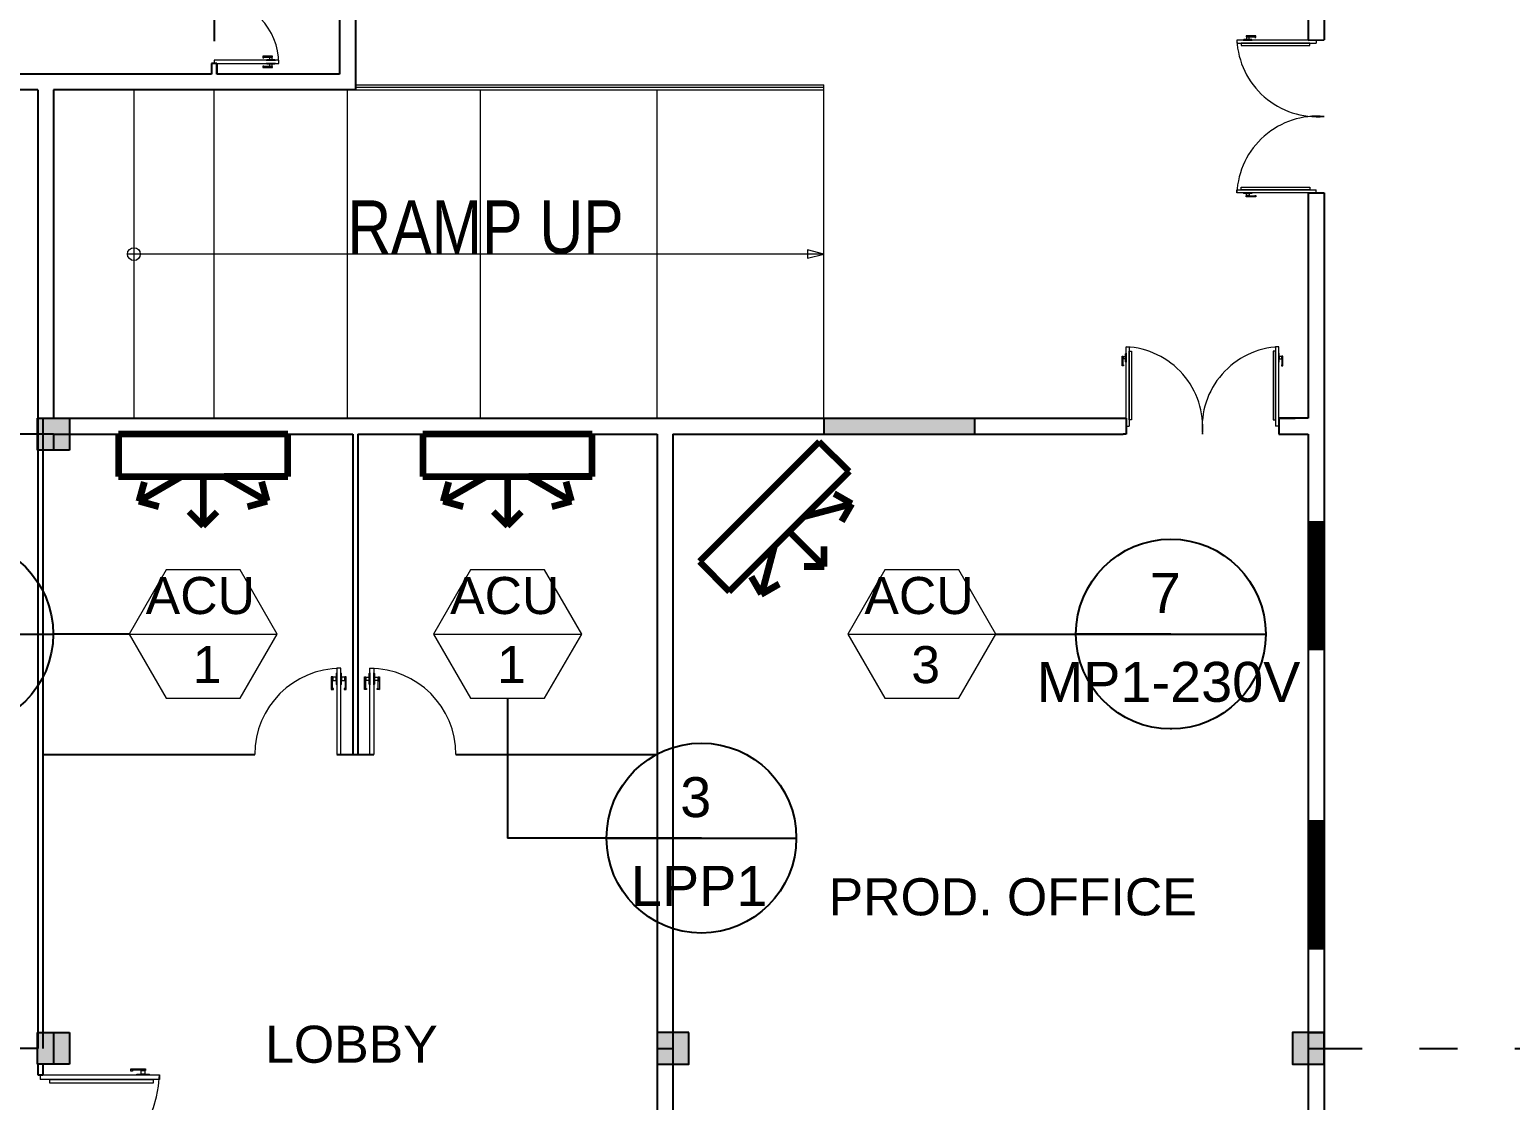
# Model space of a CAD drawing. Header units: millimetres. Extents: x 3339 to 2017737, y 4955 to 2748989.
# Drawn here: x 1285117 to 1299102, y 1284219 to 1294329 of the extents above; entities that cross this region are included whole.
import ezdxf

# ---------------------------------------------------------------- set-up
doc = ezdxf.new("R2010")
doc.units = ezdxf.units.MM
doc.header["$LTSCALE"] = 30
doc.linetypes.add('ACAD_ISO03W100', pattern=[30, 12, -18])
for name, color, linetype, lineweight in [('A-DETL-GENF', 92, 'Continuous', 13), ('A-DOOR', 31, 'Continuous', 13), ('ACU', 4, 'Continuous', 13), ('STAIR', 1, 'Continuous', 5)]:
    doc.layers.add(name, color=color, linetype=linetype, lineweight=lineweight)
doc.layers.add('broken line', color=7, linetype='ACAD_ISO03W100', plot=False)
for name, color, linetype in [('DIM LINES', 7, 'Continuous'), ('TEXT', 7, 'Continuous'), ('window', 92, 'Continuous')]:
    doc.layers.add(name, color=color, linetype=linetype)
doc.styles.add('Arial Narrow', font='ARIALN.TTF', dxfattribs={"height": 200})
doc.styles.get("Standard").update_dxf_attribs({"font": 'arial.ttf'})
doc.dimstyles.new('GREEN', dxfattribs={"dimtxt": 1000, "dimasz": 600, "dimexe": 0.18, "dimexo": 0.0625, "dimgap": 0.09, "dimtad": 2, "dimdec": 0, "dimzin": 0, "dimdsep": 46, "dimtxsty": 'Standard', "dimblk": 'ARCHTICK', "dimcen": 0.09, "dimclrd": 3, "dimclre": 3, "dimclrt": 2, "dimadec": 0, "dimazin": 0, "dimtfac": 1, "dimtdec": 0, "dimtofl": 0, "dimtmove": 0, "dimatfit": 3, "dimfxl": 1, "dimtolj": 1, "dimtzin": 0, "dimarcsym": 0})

# ---------------------------------------------------------------- blocks, each defined once
blk = doc.blocks.new('_ArchTick')
at = {"color": 0, "linetype": 'ByBlock', "const_width": 0.15}
blk.add_lwpolyline([(-0.5, -0.5), (0.5, 0.5)], dxfattribs=at)
blk = doc.blocks.new('*D723')
at = {"layer": 'Defpoints', "color": 0, "transparency": 16777216}
for p in [(1268483, 1308509), (1285193, 1308509), (1285193, 1238709)]:
    blk.add_point(p, dxfattribs=at)
at = {"layer": 'DIM LINES', "color": 3, "linetype": 'ByBlock', "lineweight": -2, "transparency": 16777216}
for p, q in [((1285193, 1308509), (1268483, 1308509)), ((1268483, 1238709), (1268483, 1308509)), ((1285193, 1238709), (1268483, 1238709))]:
    blk.add_line(p, q, dxfattribs=at)
at = {"layer": 'DIM LINES', "color": 3, "lineweight": -2, "transparency": 16777216, "xscale": 600, "yscale": 600, "zscale": 600}
for p, rotation in [((1268483, 1308509), 90), ((1268483, 1238709), 270)]:
    blk.add_blockref('_ArchTick', p, dxfattribs=dict(at, rotation=rotation))
at = {"layer": 'DIM LINES', "color": 2, "transparency": 16777216, "insert": (1267973, 1273609), "char_height": 1000, "attachment_point": 5, "rotation": 90}
blk.add_mtext('\\A1;69800', dxfattribs=at)
blk = doc.blocks.new('*D872')
at = {"layer": 'Defpoints', "color": 0, "transparency": 16777216}
for p in [(1329193, 1319497), (1285193, 1308509), (1329193, 1289653)]:
    blk.add_point(p, dxfattribs=at)
at = {"layer": 'DIM LINES', "color": 3, "linetype": 'ByBlock', "lineweight": -2, "transparency": 16777216}
for p, q in [((1285193, 1308509), (1285193, 1319497)), ((1285193, 1319497), (1329193, 1319497)), ((1329193, 1289654), (1329193, 1319497))]:
    blk.add_line(p, q, dxfattribs=at)
at = {"layer": 'DIM LINES', "color": 3, "lineweight": -2, "transparency": 16777216, "xscale": 600, "yscale": 600, "zscale": 600, "rotation": 180}
blk.add_blockref('_ArchTick', (1285193, 1319497), dxfattribs=at)
at = {"layer": 'DIM LINES', "color": 3, "lineweight": -2, "transparency": 16777216, "xscale": 600, "yscale": 600, "zscale": 600}
blk.add_blockref('_ArchTick', (1329193, 1319497), dxfattribs=at)
at = {"layer": 'DIM LINES', "color": 2, "transparency": 16777216, "insert": (1307193, 1320008), "char_height": 1000, "attachment_point": 5}
blk.add_mtext('\\A1;44000', dxfattribs=at)
blk = doc.blocks.new('*D877')
at = {"layer": 'Defpoints', "color": 0, "transparency": 16777216}
for p in [(1273181, 1284709), (1285193, 1284709), (1285193, 1261709)]:
    blk.add_point(p, dxfattribs=at)
at = {"layer": 'DIM LINES', "color": 3, "linetype": 'ByBlock', "lineweight": -2, "transparency": 16777216}
for p, q in [((1285193, 1284709), (1273181, 1284709)), ((1273181, 1261709), (1273181, 1284709)), ((1285193, 1261709), (1273181, 1261709))]:
    blk.add_line(p, q, dxfattribs=at)
at = {"layer": 'DIM LINES', "color": 3, "lineweight": -2, "transparency": 16777216, "xscale": 600, "yscale": 600, "zscale": 600}
for p, rotation in [((1273181, 1284709), 90), ((1273181, 1261709), 270)]:
    blk.add_blockref('_ArchTick', p, dxfattribs=dict(at, rotation=rotation))
at = {"layer": 'DIM LINES', "color": 2, "transparency": 16777216, "insert": (1272670, 1273209), "char_height": 1000, "attachment_point": 5, "rotation": 90}
blk.add_mtext('\\A1;23000', dxfattribs=at)
blk = doc.blocks.new('*D878')
at = {"layer": 'Defpoints', "color": 0, "transparency": 16777216}
for p in [(1273181, 1308509), (1285193, 1308509), (1285193, 1284709)]:
    blk.add_point(p, dxfattribs=at)
at = {"layer": 'DIM LINES', "color": 3, "linetype": 'ByBlock', "lineweight": -2, "transparency": 16777216}
for p, q in [((1285193, 1308509), (1273181, 1308509)), ((1273181, 1284709), (1273181, 1308509)), ((1285193, 1284709), (1273181, 1284709))]:
    blk.add_line(p, q, dxfattribs=at)
at = {"layer": 'DIM LINES', "color": 3, "lineweight": -2, "transparency": 16777216, "xscale": 600, "yscale": 600, "zscale": 600}
for p, rotation in [((1273181, 1308509), 90), ((1273181, 1284709), 270)]:
    blk.add_blockref('_ArchTick', p, dxfattribs=dict(at, rotation=rotation))
at = {"layer": 'DIM LINES', "color": 2, "transparency": 16777216, "insert": (1272670, 1296609), "char_height": 1000, "attachment_point": 5, "rotation": 90}
blk.add_mtext('\\A1;23800', dxfattribs=at)
blk = doc.blocks.new('*D765')
at = {"layer": 'Defpoints', "color": 0, "transparency": 16777216}
for p in [(1285343, 1296509), (1277469, 1290509), (1285343, 1290509)]:
    blk.add_point(p, dxfattribs=at)
at = {"layer": 'DIM LINES', "color": 3, "linetype": 'ByBlock', "lineweight": -2, "transparency": 16777216}
for p, q in [((1285343, 1296509), (1277469, 1296509)), ((1277469, 1296509), (1277469, 1290509)), ((1285343, 1290509), (1277469, 1290509))]:
    blk.add_line(p, q, dxfattribs=at)
at = {"layer": 'DIM LINES', "color": 3, "lineweight": -2, "transparency": 16777216, "xscale": 600, "yscale": 600, "zscale": 600}
for p, rotation in [((1277469, 1296509), 90), ((1277469, 1290509), 270)]:
    blk.add_blockref('_ArchTick', p, dxfattribs=dict(at, rotation=rotation))
at = {"layer": 'DIM LINES', "color": 2, "transparency": 16777216, "insert": (1276959, 1293509), "char_height": 1000, "attachment_point": 5, "rotation": 90}
blk.add_mtext('\\A1;6000', dxfattribs=at)
blk = doc.blocks.new('*D766')
at = {"layer": 'Defpoints', "color": 0, "transparency": 16777216}
for p in [(1285193, 1290509), (1277469, 1284709), (1285193, 1284709)]:
    blk.add_point(p, dxfattribs=at)
at = {"layer": 'DIM LINES', "color": 3, "linetype": 'ByBlock', "lineweight": -2, "transparency": 16777216}
for p, q in [((1285193, 1290509), (1277469, 1290509)), ((1277469, 1290509), (1277469, 1284709)), ((1285193, 1284709), (1277469, 1284709))]:
    blk.add_line(p, q, dxfattribs=at)
at = {"layer": 'DIM LINES', "color": 3, "lineweight": -2, "transparency": 16777216, "xscale": 600, "yscale": 600, "zscale": 600}
for p, rotation in [((1277469, 1290509), 90), ((1277469, 1284709), 270)]:
    blk.add_blockref('_ArchTick', p, dxfattribs=dict(at, rotation=rotation))
at = {"layer": 'DIM LINES', "color": 2, "transparency": 16777216, "insert": (1276959, 1287609), "char_height": 1000, "attachment_point": 5, "rotation": 90}
blk.add_mtext('\\A1;5800', dxfattribs=at)
blk = doc.blocks.new('*D881')
at = {"layer": 'Defpoints', "color": 0, "transparency": 16777216}
for p in [(1277470, 1284709), (1285193, 1284709), (1285193, 1279709)]:
    blk.add_point(p, dxfattribs=at)
at = {"layer": 'DIM LINES', "color": 3, "linetype": 'ByBlock', "lineweight": -2, "transparency": 16777216}
for p, q in [((1285193, 1284709), (1277470, 1284709)), ((1277470, 1279709), (1277470, 1284709)), ((1285193, 1279709), (1277470, 1279709))]:
    blk.add_line(p, q, dxfattribs=at)
at = {"layer": 'DIM LINES', "color": 3, "lineweight": -2, "transparency": 16777216, "xscale": 600, "yscale": 600, "zscale": 600}
for p, rotation in [((1277470, 1284709), 90), ((1277470, 1279709), 270)]:
    blk.add_blockref('_ArchTick', p, dxfattribs=dict(at, rotation=rotation))
at = {"layer": 'DIM LINES', "color": 2, "transparency": 16777216, "insert": (1276959, 1282209), "char_height": 1000, "attachment_point": 5, "rotation": 90}
blk.add_mtext('\\A1;5000', dxfattribs=at)
blk = doc.blocks.new('poste w line 2')
h = blk.add_hatch(color=2)
h.dxf.hatch_style = 1
h.paths.add_polyline_path([(1353, 47318), (1053, 47318), (1053, 47018), (1353, 47018)])
at = {"color": 0}
for p, q in [((1053, 47168), (1053, 47318)), ((1053, 47318), (1353, 47318)), ((1353, 47318), (1353, 47018)), ((1053, 47018), (1053, 47168)), ((1353, 47018), (1053, 47018))]:
    blk.add_line(p, q, dxfattribs=at)

msp = doc.modelspace()

# ---------------------------------------------------------------- hatches: boundary and pattern name
h = msp.add_hatch(color=2)
h.dxf.hatch_style = 1
h.paths.add_polyline_path([(1291343.449, 1284859.357), (1291043.449, 1284859.357), (1291043.449, 1284559.357), (1291343.449, 1284559.357)])
h = msp.add_hatch(color=2)
h.dxf.hatch_style = 1
h.paths.add_polyline_path([(1297343.449, 1284859.357), (1297043.449, 1284859.357), (1297043.449, 1284559.357), (1297343.449, 1284559.357)])
at = {"layer": 'window'}
h = msp.add_hatch(dxfattribs=at)
h.set_pattern_fill('ANSI31', color=256)
h.set_pattern_definition([(45, (1139372.30606, 1237541.24652), (-0.08838834765, 0.08838834765), [])])
h.paths.add_polyline_path([(1294045.199, 1290659.357), (1292618.449, 1290659.357), (1292618.449, 1290509.357), (1294045.199, 1290509.357)])
h = msp.add_hatch(dxfattribs=at)
h.set_pattern_fill('ANSI31', color=256)
h.set_pattern_definition([(45, (1139372.30606, 1243867.79345), (-0.08838834765, 0.08838834765), [])])
h.paths.add_polyline_path([(1297343.449, 1289682.571), (1297193.449, 1289682.571), (1297193.449, 1288479.238), (1297343.449, 1288479.238)])
h = msp.add_hatch(dxfattribs=at)
h.set_pattern_fill('ANSI31', color=256)
h.set_pattern_definition([(45, (1139372.30606, 1241042.79345), (-0.08838834765, 0.08838834765), [])])
h.paths.add_polyline_path([(1297343.449, 1286857.571), (1297193.449, 1286857.571), (1297193.449, 1285654.238), (1297343.449, 1285654.238)])

# ---------------------------------------------------------------- linework, layer by layer
at = {"color": 0}
for p, q in [((1288193.449, 1296509.357), (1288193.449, 1293909.357)), ((1297193.449, 1296459.357), (1297193.449, 1294230.977)), ((1297343.449, 1296459.357), (1297343.449, 1294232.102)), ((1288043.449, 1296359.357), (1288043.449, 1293909.357)), ((1288193.449, 1296359.357), (1288193.449, 1293759.357)), ((1286860.116, 1294619.345), (1286860.116, 1294219.345)), ((1297193.449, 1294233.227), (1297193.449, 1294230.977)), ((1297193.449, 1294230.977), (1297193.449, 1294233.227)), ((1286835.116, 1294009.357), (1286835.116, 1293909.357)), ((1286885.116, 1294009.357), (1286835.116, 1294009.357)), ((1286885.116, 1294009.357), (1286885.116, 1293909.357)), ((1286885.116, 1293909.357), (1286885.116, 1294009.357)), ((1286835.116, 1293909.357), (1283962.894, 1293909.357)), ((1288043.449, 1293909.357), (1286885.116, 1293909.357)), ((1285193.449, 1293759.357), (1283962.894, 1293759.357)), ((1285193.449, 1293759.357), (1285193.449, 1290509.357)), ((1285343.449, 1293759.357), (1285343.449, 1290659.357)), ((1288193.449, 1293759.357), (1285343.449, 1293759.357)), ((1285193.449, 1293584.357), (1285193.449, 1284709.357)), ((1297193.449, 1293511.315), (1297193.449, 1293507.64)), ((1297193.449, 1293511.315), (1297193.449, 1293507.64)), ((1297193.449, 1292787.977), (1297193.449, 1290659.357)), ((1297343.449, 1292787.977), (1297343.449, 1280149.357)), ((1285243.449, 1290659.357), (1285243.449, 1284709.357)), ((1285343.449, 1290659.357), (1295471.949, 1290659.357)), ((1296914.949, 1290659.357), (1297043.449, 1290659.357)), ((1296914.949, 1290659.357), (1297068.449, 1290659.357)), ((1296917.199, 1290659.357), (1296914.949, 1290659.357)), ((1296914.949, 1290659.357), (1296917.199, 1290659.357)), ((1297193.449, 1290659.357), (1296943.449, 1290659.357)), ((1285343.449, 1290509.357), (1288168.449, 1290509.357)), ((1288218.449, 1290509.357), (1291043.449, 1290509.357)), ((1291043.449, 1290509.357), (1291043.449, 1280699.357)), ((1291193.449, 1290509.357), (1295443.449, 1290509.357)), ((1291193.449, 1290509.357), (1291193.449, 1281286.857)), ((1296943.449, 1290509.357), (1297193.449, 1290509.357)), ((1297193.449, 1290509.357), (1297193.449, 1280949.357)), ((1291043.449, 1284709.357), (1291193.449, 1284709.357)), ((1297193.449, 1284709.357), (1297343.449, 1284709.357))]:
    msp.add_line(p, q, dxfattribs=at)
for p, q in [((1297193.449, 1294230.977), (1297343.449, 1294232.102)), ((1285343.449, 1293584.357), (1285343.449, 1290659.357)), ((1297193.449, 1292787.977), (1297343.449, 1292787.977)), ((1295443.449, 1290659.357), (1295471.949, 1290659.357)), ((1295471.949, 1290659.357), (1295471.949, 1290509.357)), ((1296943.449, 1290659.357), (1296914.949, 1290659.357)), ((1296914.949, 1290659.357), (1296914.949, 1290509.357)), ((1285343.449, 1290509.357), (1285343.449, 1290359.357)), ((1288168.449, 1290509.357), (1288168.449, 1287484.357)), ((1288218.449, 1290509.357), (1288218.449, 1287484.357)), ((1295471.949, 1290509.357), (1295443.449, 1290509.357)), ((1296914.949, 1290509.357), (1296943.449, 1290509.357)), ((1283543.449, 1288621.662), (1285343.449, 1288621.662)), ((1286055.949, 1288621.662), (1285339.719, 1288621.662)), ((1294243.197, 1288621.662), (1294995.133, 1288621.662)), ((1295895.133, 1288621.662), (1294995.133, 1288621.662)), ((1294995.133, 1288621.662), (1296795.133, 1288621.662)), ((1295895.133, 1288621.662), (1295895.133, 1288621.662)), ((1289630.949, 1288015.444), (1289630.949, 1286695.281)), ((1295895.133, 1287725.392), (1295895.133, 1287721.662)), ((1285243.449, 1287484.357), (1287243.449, 1287484.357)), ((1288017.449, 1287484.357), (1288369.449, 1287484.357)), ((1289143.449, 1287484.357), (1291043.449, 1287484.357)), ((1290561.829, 1286695.281), (1289630.949, 1286695.281)), ((1291461.829, 1286695.281), (1290561.829, 1286695.281)), ((1290561.829, 1286695.281), (1292361.829, 1286695.281)), ((1291461.829, 1286695.281), (1291461.829, 1286695.281)), ((1291461.829, 1285799.011), (1291461.829, 1285795.281)), ((1285343.449, 1284859.357), (1285343.449, 1284559.357)), ((1297193.449, 1284859.357), (1297343.449, 1284859.357)), ((1285193.449, 1284559.357), (1285193.449, 1284459.357)), ((1285243.449, 1284559.357), (1285243.449, 1284459.357)), ((1285193.449, 1284459.357), (1285243.449, 1284459.357))]:
    msp.add_line(p, q)
at = {"lineweight": 211, "ltscale": 5}
msp.add_line((1292526.034, 1289354.553), (1292620.163, 1289260.424), dxfattribs=at)
for points in [[(1291343.449, 1284859.357), (1291043.449, 1284859.357), (1291043.449, 1284559.357), (1291343.449, 1284559.357), (1291343.449, 1284859.357)], [(1297343.449, 1284859.357), (1297043.449, 1284859.357), (1297043.449, 1284559.357), (1297343.449, 1284559.357), (1297343.449, 1284859.357)]]:
    msp.add_lwpolyline(points, close=True)
for centre in [(1284443.449, 1288621.662), (1295895.133, 1288621.662), (1291461.829, 1286695.281)]:
    msp.add_circle(centre, 896.27)
at = {"layer": 'A-DETL-GENF'}
for p, q in [((1296635.862, 1294269.077), (1296607.287, 1294269.077)), ((1296607.287, 1294269.077), (1296607.287, 1294259.552)), ((1296697.667, 1294269.077), (1296635.862, 1294269.077)), ((1296688.776, 1294260.492), (1296697.362, 1294269.077)), ((1296697.667, 1294254.707), (1296697.667, 1294269.077)), ((1297207.744, 1294200.977), (1296558.244, 1294200.977)), ((1296558.244, 1294200.977), (1296558.244, 1294178.477)), ((1296558.244, 1294178.477), (1297207.744, 1294178.477)), ((1296583.474, 1294235.74), (1296578.712, 1294230.977)), ((1296578.712, 1294230.977), (1296664.437, 1294230.977)), ((1296659.674, 1294235.74), (1296583.474, 1294235.74)), ((1296607.287, 1294259.552), (1296635.862, 1294259.552)), ((1296633.481, 1294259.552), (1296609.668, 1294259.552)), ((1296609.668, 1294259.552), (1296609.668, 1294235.74)), ((1296609.668, 1294235.74), (1296633.481, 1294235.74)), ((1296633.481, 1294235.74), (1296633.481, 1294259.552)), ((1296635.862, 1294260.492), (1296688.776, 1294260.492)), ((1296688.776, 1294260.492), (1296688.776, 1294254.707)), ((1296688.776, 1294254.707), (1296697.667, 1294254.707)), ((1297207.744, 1294178.477), (1297207.744, 1294200.977)), ((1287319.523, 1294077.457), (1287319.523, 1294063.087)), ((1287381.328, 1294077.457), (1287319.523, 1294077.457)), ((1287319.523, 1294063.087), (1287328.414, 1294063.087)), ((1287328.414, 1294068.872), (1287319.829, 1294077.457)), ((1287328.414, 1294063.087), (1287328.414, 1294068.872)), ((1287328.414, 1294068.872), (1287381.328, 1294068.872)), ((1287357.516, 1294044.12), (1287352.753, 1294039.357)), ((1287352.753, 1294039.357), (1287438.478, 1294039.357)), ((1287438.478, 1294009.357), (1287352.753, 1294009.357)), ((1287352.753, 1294009.357), (1287357.516, 1294004.595)), ((1287433.716, 1294044.12), (1287357.516, 1294044.12)), ((1287357.516, 1294004.595), (1287433.716, 1294004.595)), ((1287381.328, 1294068.872), (1287381.328, 1294077.457)), ((1287409.903, 1294077.457), (1287381.328, 1294077.457)), ((1287381.328, 1294077.457), (1287381.328, 1294067.932)), ((1287381.328, 1294067.932), (1287409.903, 1294067.932)), ((1287383.71, 1294067.932), (1287383.71, 1294044.12)), ((1287407.522, 1294067.932), (1287383.71, 1294067.932)), ((1287383.71, 1294044.12), (1287407.522, 1294044.12)), ((1287407.522, 1294004.595), (1287383.71, 1294004.595)), ((1287383.71, 1294004.595), (1287383.71, 1293980.782)), ((1287407.522, 1294044.12), (1287407.522, 1294067.932)), ((1287407.522, 1293980.782), (1287407.522, 1294004.595)), ((1287409.903, 1294067.932), (1287409.903, 1294077.457)), ((1287438.478, 1294039.357), (1287433.716, 1294044.12)), ((1287433.716, 1294004.595), (1287438.478, 1294009.357)), ((1287328.414, 1293985.628), (1287319.523, 1293985.628)), ((1287319.523, 1293985.628), (1287319.523, 1293971.257)), ((1287319.523, 1293971.257), (1287381.328, 1293971.257)), ((1287328.414, 1293979.843), (1287319.829, 1293971.257)), ((1287328.414, 1293979.843), (1287328.414, 1293985.628)), ((1287381.328, 1293979.843), (1287328.414, 1293979.843)), ((1287381.328, 1293980.782), (1287381.328, 1293971.257)), ((1287409.903, 1293980.782), (1287381.328, 1293980.782)), ((1287381.328, 1293971.257), (1287381.328, 1293979.843)), ((1287381.328, 1293971.257), (1287409.903, 1293971.257)), ((1287383.71, 1293980.782), (1287407.522, 1293980.782)), ((1287409.903, 1293971.257), (1287409.903, 1293980.782)), ((1296558.244, 1292840.477), (1297207.744, 1292840.477)), ((1296558.244, 1292817.977), (1296558.244, 1292840.477)), ((1297207.744, 1292817.977), (1296558.244, 1292817.977)), ((1296578.712, 1292787.977), (1296664.437, 1292787.977)), ((1296583.474, 1292783.215), (1296578.712, 1292787.977)), ((1296659.674, 1292783.215), (1296583.474, 1292783.215)), ((1296607.287, 1292749.877), (1296607.287, 1292759.402)), ((1296607.287, 1292759.402), (1296635.862, 1292759.402)), ((1296635.862, 1292749.877), (1296607.287, 1292749.877)), ((1296609.668, 1292759.402), (1296609.668, 1292783.215)), ((1296609.668, 1292783.215), (1296633.481, 1292783.215)), ((1296633.481, 1292759.402), (1296609.668, 1292759.402)), ((1296633.481, 1292783.215), (1296633.481, 1292759.402)), ((1296635.862, 1292759.402), (1296635.862, 1292749.877)), ((1296635.862, 1292758.463), (1296688.776, 1292758.463)), ((1296697.667, 1292749.877), (1296635.862, 1292749.877)), ((1296664.437, 1292787.977), (1296659.674, 1292783.215)), ((1296688.776, 1292758.463), (1296688.776, 1292764.248)), ((1296688.776, 1292764.248), (1296697.667, 1292764.248)), ((1296688.776, 1292758.463), (1296697.362, 1292749.877)), ((1296697.667, 1292764.248), (1296697.667, 1292749.877)), ((1297207.744, 1292840.477), (1297207.744, 1292817.977)), ((1295433.849, 1291216.945), (1295433.849, 1291245.52)), ((1295433.849, 1291245.52), (1295443.374, 1291245.52)), ((1295433.849, 1291155.14), (1295433.849, 1291216.945)), ((1295443.374, 1291216.945), (1295433.849, 1291216.945)), ((1295442.435, 1291216.945), (1295442.435, 1291164.03)), ((1295443.374, 1291245.52), (1295443.374, 1291216.945)), ((1295443.374, 1291219.326), (1295443.374, 1291243.139)), ((1295443.374, 1291243.139), (1295467.187, 1291243.139)), ((1295467.187, 1291219.326), (1295443.374, 1291219.326)), ((1295467.187, 1291269.332), (1295471.949, 1291274.095)), ((1295467.187, 1291193.132), (1295467.187, 1291269.332)), ((1295467.187, 1291243.139), (1295467.187, 1291219.326)), ((1295471.949, 1291188.37), (1295467.187, 1291193.132)), ((1295471.949, 1291274.095), (1295471.949, 1291188.37)), ((1295501.949, 1290645.063), (1295501.949, 1291294.563)), ((1295501.949, 1291294.563), (1295524.449, 1291294.563)), ((1295524.449, 1291294.563), (1295524.449, 1290645.063)), ((1296862.449, 1291294.563), (1296862.449, 1290645.063)), ((1296884.949, 1291294.563), (1296862.449, 1291294.563)), ((1296884.949, 1290645.063), (1296884.949, 1291294.563)), ((1296914.949, 1291274.095), (1296914.949, 1291188.37)), ((1296919.712, 1291269.332), (1296914.949, 1291274.095)), ((1296919.712, 1291193.132), (1296919.712, 1291269.332)), ((1296943.524, 1291243.139), (1296919.712, 1291243.139)), ((1296919.712, 1291243.139), (1296919.712, 1291219.326)), ((1296919.712, 1291219.326), (1296943.524, 1291219.326)), ((1296953.049, 1291245.52), (1296943.524, 1291245.52)), ((1296943.524, 1291245.52), (1296943.524, 1291216.945)), ((1296943.524, 1291219.326), (1296943.524, 1291243.139)), ((1296944.464, 1291216.945), (1296944.464, 1291164.03)), ((1296953.049, 1291216.945), (1296953.049, 1291245.52)), ((1296953.049, 1291155.14), (1296953.049, 1291216.945)), ((1295442.435, 1291164.03), (1295433.849, 1291155.445)), ((1295448.22, 1291155.14), (1295433.849, 1291155.14)), ((1295442.435, 1291164.03), (1295448.22, 1291164.03)), ((1295448.22, 1291164.03), (1295448.22, 1291155.14)), ((1296944.464, 1291164.03), (1296938.679, 1291164.03)), ((1296938.679, 1291164.03), (1296938.679, 1291155.14)), ((1296938.679, 1291155.14), (1296953.049, 1291155.14)), ((1296944.464, 1291164.03), (1296953.049, 1291155.445)), ((1295524.449, 1290645.063), (1295501.949, 1290645.063)), ((1296862.449, 1290645.063), (1296884.949, 1290645.063)), ((1288017.449, 1288255.507), (1288011.099, 1288249.157)), ((1288017.449, 1288141.207), (1288017.449, 1288255.507)), ((1288057.449, 1288255.507), (1288057.449, 1288141.207)), ((1288063.799, 1288249.157), (1288057.449, 1288255.507)), ((1288323.099, 1288249.157), (1288329.449, 1288255.507)), ((1288329.449, 1288255.507), (1288329.449, 1288141.207)), ((1288369.449, 1288255.507), (1288375.799, 1288249.157)), ((1288369.449, 1288141.207), (1288369.449, 1288255.507)), ((1287979.349, 1288217.407), (1287966.649, 1288217.407)), ((1287966.649, 1288217.407), (1287966.649, 1288179.307)), ((1287978.096, 1288179.307), (1287966.649, 1288179.307)), ((1287966.649, 1288179.307), (1287966.649, 1288096.9)), ((1287966.649, 1288179.307), (1287979.349, 1288179.307)), ((1287978.096, 1288108.755), (1287978.096, 1288179.307)), ((1287979.349, 1288179.307), (1287979.349, 1288217.407)), ((1288011.099, 1288214.232), (1287979.349, 1288214.232)), ((1287979.349, 1288214.232), (1287979.349, 1288182.482)), ((1287979.349, 1288182.482), (1288011.099, 1288182.482)), ((1288011.099, 1288249.157), (1288011.099, 1288147.557)), ((1288011.099, 1288182.482), (1288011.099, 1288214.232)), ((1288011.099, 1288147.557), (1288017.449, 1288141.207)), ((1288057.449, 1288141.207), (1288063.799, 1288147.557)), ((1288063.799, 1288147.557), (1288063.799, 1288249.157)), ((1288095.549, 1288214.232), (1288063.799, 1288214.232)), ((1288063.799, 1288214.232), (1288063.799, 1288182.482)), ((1288063.799, 1288182.482), (1288095.549, 1288182.482)), ((1288108.249, 1288217.407), (1288095.549, 1288217.407)), ((1288095.549, 1288217.407), (1288095.549, 1288179.307)), ((1288095.549, 1288182.482), (1288095.549, 1288214.232)), ((1288095.549, 1288179.307), (1288108.249, 1288179.307)), ((1288108.249, 1288179.307), (1288096.802, 1288179.307)), ((1288096.802, 1288179.307), (1288096.802, 1288108.755)), ((1288108.249, 1288179.307), (1288108.249, 1288217.407)), ((1288108.249, 1288096.9), (1288108.249, 1288179.307)), ((1288278.649, 1288179.307), (1288278.649, 1288217.407)), ((1288278.649, 1288217.407), (1288291.349, 1288217.407)), ((1288278.649, 1288096.9), (1288278.649, 1288179.307)), ((1288278.649, 1288179.307), (1288290.096, 1288179.307)), ((1288291.349, 1288179.307), (1288278.649, 1288179.307)), ((1288290.096, 1288179.307), (1288290.096, 1288108.755)), ((1288291.349, 1288217.407), (1288291.349, 1288179.307)), ((1288291.349, 1288182.482), (1288291.349, 1288214.232)), ((1288291.349, 1288214.232), (1288323.099, 1288214.232)), ((1288323.099, 1288182.482), (1288291.349, 1288182.482)), ((1288323.099, 1288147.557), (1288323.099, 1288249.157)), ((1288323.099, 1288214.232), (1288323.099, 1288182.482)), ((1288329.449, 1288141.207), (1288323.099, 1288147.557)), ((1288375.799, 1288147.557), (1288369.449, 1288141.207)), ((1288375.799, 1288249.157), (1288375.799, 1288147.557)), ((1288375.799, 1288182.482), (1288375.799, 1288214.232)), ((1288375.799, 1288214.232), (1288407.549, 1288214.232)), ((1288407.549, 1288182.482), (1288375.799, 1288182.482)), ((1288407.549, 1288179.307), (1288407.549, 1288217.407)), ((1288407.549, 1288217.407), (1288420.249, 1288217.407)), ((1288407.549, 1288214.232), (1288407.549, 1288182.482)), ((1288420.249, 1288179.307), (1288407.549, 1288179.307)), ((1288408.802, 1288108.755), (1288408.802, 1288179.307)), ((1288408.802, 1288179.307), (1288420.249, 1288179.307)), ((1288420.249, 1288217.407), (1288420.249, 1288179.307)), ((1288420.249, 1288179.307), (1288420.249, 1288096.9)), ((1287978.096, 1288108.755), (1287966.649, 1288097.308)), ((1287966.649, 1288096.9), (1287985.81, 1288096.9)), ((1287985.81, 1288108.755), (1287978.096, 1288108.755)), ((1287985.81, 1288096.9), (1287985.81, 1288108.755)), ((1288096.802, 1288108.755), (1288089.088, 1288108.755)), ((1288089.088, 1288108.755), (1288089.088, 1288096.9)), ((1288089.088, 1288096.9), (1288108.249, 1288096.9)), ((1288096.802, 1288108.755), (1288108.249, 1288097.308)), ((1288290.096, 1288108.755), (1288278.649, 1288097.308)), ((1288297.81, 1288096.9), (1288278.649, 1288096.9)), ((1288290.096, 1288108.755), (1288297.81, 1288108.755)), ((1288297.81, 1288108.755), (1288297.81, 1288096.9)), ((1288401.088, 1288096.9), (1288401.088, 1288108.755)), ((1288401.088, 1288108.755), (1288408.802, 1288108.755)), ((1288420.249, 1288096.9), (1288401.088, 1288096.9)), ((1288408.802, 1288108.755), (1288420.249, 1288097.308)), ((1286074.623, 1284516.507), (1286167.331, 1284516.507)), ((1286074.623, 1284494.951), (1286074.623, 1284516.507)), ((1286087.959, 1284494.951), (1286074.623, 1284494.951)), ((1286087.959, 1284503.629), (1286075.081, 1284516.507)), ((1286167.331, 1284503.629), (1286087.959, 1284503.629)), ((1286087.959, 1284503.629), (1286087.959, 1284494.951)), ((1286167.331, 1284516.507), (1286167.331, 1284503.629)), ((1286167.331, 1284502.22), (1286167.331, 1284516.507)), ((1286167.331, 1284516.507), (1286210.193, 1284516.507)), ((1286210.193, 1284502.22), (1286167.331, 1284502.22)), ((1286170.902, 1284502.22), (1286206.621, 1284502.22)), ((1286170.902, 1284466.501), (1286170.902, 1284502.22)), ((1286206.621, 1284502.22), (1286206.621, 1284466.501)), ((1286210.193, 1284516.507), (1286210.193, 1284502.22)), ((1285309.508, 1284414.357), (1286283.758, 1284414.357)), ((1285309.508, 1284380.607), (1285309.508, 1284414.357)), ((1286283.758, 1284380.607), (1285309.508, 1284380.607)), ((1286124.468, 1284459.357), (1286131.612, 1284466.501)), ((1286253.056, 1284459.357), (1286124.468, 1284459.357)), ((1286131.612, 1284466.501), (1286245.912, 1284466.501)), ((1286206.621, 1284466.501), (1286170.902, 1284466.501)), ((1286245.912, 1284466.501), (1286253.056, 1284459.357)), ((1286283.758, 1284414.357), (1286283.758, 1284380.607))]:
    msp.add_line(p, q, dxfattribs=at)
at = {"layer": 'A-DOOR', "lineweight": 18}
for p, q in [((1297268.449, 1294230.977), (1296518.449, 1294230.977)), ((1296518.449, 1294230.977), (1296518.449, 1294200.977)), ((1296518.449, 1294200.977), (1297268.449, 1294200.977)), ((1297268.449, 1294230.977), (1297268.449, 1294200.977)), ((1286860.116, 1294039.357), (1286860.116, 1294009.357)), ((1287470.616, 1294039.357), (1286860.116, 1294039.357)), ((1286860.116, 1294009.357), (1287470.616, 1294009.357)), ((1287470.616, 1294009.357), (1287470.616, 1294039.357)), ((1296518.449, 1292787.977), (1296518.449, 1292817.977)), ((1296518.449, 1292817.977), (1297268.449, 1292817.977)), ((1297268.449, 1292787.977), (1296518.449, 1292787.977)), ((1297268.449, 1292787.977), (1297268.449, 1292817.977)), ((1295471.949, 1290584.357), (1295471.949, 1291334.357)), ((1295471.949, 1291334.357), (1295501.949, 1291334.357)), ((1295501.949, 1291334.357), (1295501.949, 1290584.357)), ((1296914.949, 1291334.357), (1296884.949, 1291334.357)), ((1296884.949, 1291334.357), (1296884.949, 1290584.357)), ((1296914.949, 1290584.357), (1296914.949, 1291334.357)), ((1295471.949, 1290584.357), (1295501.949, 1290584.357)), ((1296914.949, 1290584.357), (1296884.949, 1290584.357)), ((1288057.449, 1288298.357), (1288017.449, 1288298.357)), ((1288017.449, 1288298.357), (1288017.449, 1287484.357)), ((1288057.449, 1287484.357), (1288057.449, 1288298.357)), ((1288329.449, 1287484.357), (1288329.449, 1288298.357)), ((1288329.449, 1288298.357), (1288369.449, 1288298.357)), ((1288369.449, 1288298.357), (1288369.449, 1287484.357)), ((1288017.449, 1287484.357), (1288057.449, 1287484.357)), ((1288369.449, 1287484.357), (1288329.449, 1287484.357)), ((1285218.449, 1284459.357), (1286343.449, 1284459.357)), ((1285218.449, 1284459.357), (1285218.449, 1284414.357)), ((1286343.449, 1284414.357), (1285218.449, 1284414.357)), ((1286343.449, 1284459.357), (1286343.449, 1284414.357))]:
    msp.add_line(p, q, dxfattribs=at)
at = {"layer": 'A-DOOR'}
for centre, radius, start, end in [((1286860.116, 1294009.357), 610.5, 0, 87.6530792), ((1297277.713, 1294266.735), 760.105, 182.6963499, 274.961307), ((1297277.713, 1292752.22), 760.105, 85.038693, 177.3036501), ((1295436.192, 1290575.094), 760.105, 355.038693, 87.3036501), ((1296950.707, 1290575.094), 760.105, 92.6963499, 184.961307), ((1288057.449, 1287484.357), 814, 90, 180), ((1288329.449, 1287484.357), 814, 0, 90), ((1285204.554, 1284512.994), 1140.158, 274.961307, 357.3036501)]:
    msp.add_arc(centre, radius, start, end, dxfattribs=at)
at = {"layer": 'ACU', "lineweight": 211, "ltscale": 5}
for p, q in [((1285955.949, 1290509.357), (1285955.949, 1290109.357)), ((1287555.949, 1290509.357), (1285955.949, 1290509.357)), ((1287555.949, 1290109.357), (1287555.949, 1290509.357)), ((1288830.949, 1290509.357), (1288830.949, 1290109.357)), ((1290430.949, 1290509.357), (1288830.949, 1290509.357)), ((1290430.949, 1290109.357), (1290430.949, 1290509.357)), ((1292573.554, 1290438.404), (1291442.183, 1289307.033)), ((1292856.397, 1290155.561), (1292573.554, 1290438.404)), ((1285955.949, 1290109.357), (1287555.949, 1290109.357)), ((1285955.949, 1290109.357), (1286755.949, 1290109.357)), ((1286555.949, 1290109.357), (1286267.739, 1289942.959)), ((1286755.949, 1290109.357), (1286755.949, 1289776.561)), ((1286955.949, 1290109.357), (1287244.159, 1289942.959)), ((1287555.949, 1290109.357), (1286955.949, 1290109.357)), ((1288830.949, 1290109.357), (1290430.949, 1290109.357)), ((1288830.949, 1290109.357), (1289630.949, 1290109.357)), ((1289430.949, 1290109.357), (1289142.739, 1289942.959)), ((1289630.949, 1290109.357), (1289630.949, 1289776.561)), ((1289830.949, 1290109.357), (1290119.159, 1289942.959)), ((1290430.949, 1290109.357), (1289830.949, 1290109.357)), ((1291725.026, 1289024.19), (1292856.397, 1290155.561)), ((1292856.397, 1290155.561), (1292432.133, 1289731.297)), ((1286152.455, 1289876.4), (1286201.18, 1290058.243)), ((1286267.739, 1289942.959), (1286152.455, 1289876.4)), ((1287244.159, 1289942.959), (1287359.443, 1289876.4)), ((1287359.443, 1289876.4), (1287310.718, 1290058.243)), ((1289027.455, 1289876.4), (1289076.18, 1290058.243)), ((1289142.739, 1289942.959), (1289027.455, 1289876.4)), ((1290119.159, 1289942.959), (1290234.443, 1289876.4)), ((1290234.443, 1289876.4), (1290185.718, 1290058.243)), ((1292882.172, 1289851.885), (1292719.136, 1289946.014)), ((1286152.455, 1289876.4), (1286334.299, 1289827.675)), ((1286334.299, 1289827.675), (1286152.455, 1289876.4)), ((1287177.6, 1289827.675), (1287359.443, 1289876.4)), ((1289027.455, 1289876.4), (1289209.299, 1289827.675)), ((1289209.299, 1289827.675), (1289027.455, 1289876.4)), ((1290052.6, 1289827.675), (1290234.443, 1289876.4)), ((1292432.133, 1289731.297), (1292753.589, 1289817.431)), ((1292753.589, 1289817.431), (1292882.172, 1289851.885)), ((1292788.043, 1289688.848), (1292882.172, 1289851.885)), ((1286755.949, 1289643.443), (1286622.831, 1289776.561)), ((1286622.831, 1289776.561), (1286755.949, 1289643.443)), ((1286755.949, 1289776.561), (1286755.949, 1289643.443)), ((1286755.949, 1289643.443), (1286889.068, 1289776.561)), ((1289630.949, 1289643.443), (1289497.831, 1289776.561)), ((1289497.831, 1289776.561), (1289630.949, 1289643.443)), ((1289630.949, 1289776.561), (1289630.949, 1289643.443)), ((1289630.949, 1289643.443), (1289764.068, 1289776.561)), ((1291725.026, 1289024.19), (1292290.712, 1289589.876)), ((1292290.712, 1289589.876), (1292526.034, 1289354.553)), ((1292149.29, 1289448.454), (1292063.156, 1289126.998)), ((1292620.163, 1289260.424), (1292620.163, 1289448.682)), ((1291442.183, 1289307.033), (1291725.026, 1289024.19)), ((1292620.163, 1289260.424), (1292431.905, 1289260.424)), ((1292431.905, 1289260.424), (1292620.163, 1289260.424)), ((1292028.703, 1288998.415), (1291934.574, 1289161.451)), ((1292063.156, 1289126.998), (1292028.703, 1288998.415)), ((1292028.703, 1288998.415), (1292191.739, 1289092.544)), ((1292191.739, 1289092.544), (1292028.703, 1288998.415))]:
    msp.add_line(p, q, dxfattribs=at)
at = {"layer": 'ACU'}
for p, q in [((1286055.949, 1288621.662), (1287455.949, 1288621.662)), ((1288930.949, 1288621.662), (1290330.949, 1288621.662)), ((1292843.197, 1288621.662), (1294243.197, 1288621.662))]:
    msp.add_line(p, q, dxfattribs=at)
for points in [[(1286405.949, 1289227.88), (1286055.949, 1288621.662), (1286405.949, 1288015.444), (1287105.949, 1288015.444), (1287455.949, 1288621.662), (1287105.949, 1289227.88)], [(1289280.949, 1289227.88), (1288930.949, 1288621.662), (1289280.949, 1288015.444), (1289980.949, 1288015.444), (1290330.949, 1288621.662), (1289980.949, 1289227.88)], [(1293193.197, 1289227.88), (1292843.197, 1288621.662), (1293193.197, 1288015.444), (1293893.197, 1288015.444), (1294243.197, 1288621.662), (1293893.197, 1289227.88)]]:
    msp.add_lwpolyline(points, close=True, dxfattribs=at)
at = {"layer": 'broken line'}
msp.add_line((1297343.449, 1284709.537), (1328893.449, 1284709.537), dxfattribs=at)
at = {"layer": 'STAIR'}
for p, q in [((1286101.783, 1293759.357), (1286101.783, 1290659.357)), ((1286860.116, 1290659.357), (1286860.116, 1293759.357)), ((1288118.449, 1290659.357), (1288118.449, 1293759.357)), ((1288193.449, 1293809.357), (1292618.449, 1293809.357)), ((1288193.449, 1293784.357), (1292618.449, 1293784.357)), ((1288193.449, 1293759.357), (1292618.449, 1293759.357)), ((1289376.783, 1290659.357), (1289376.783, 1293759.357)), ((1291043.449, 1290659.357), (1291043.449, 1293759.357)), ((1292618.449, 1290659.357), (1292618.449, 1293809.357))]:
    msp.add_line(p, q, dxfattribs=at)
at = {"layer": 'STAIR', "color": 1}
for p, q in [((1292618.449, 1292209.357), (1286041.403, 1292209.357)), ((1292618.449, 1292209.357), (1292465.051, 1292251.322)), ((1292465.051, 1292251.322), (1292465.051, 1292170.558)), ((1292465.051, 1292170.558), (1292618.449, 1292209.357))]:
    msp.add_line(p, q, dxfattribs=at)
msp.add_circle((1286101.783, 1292209.357), 60.379, dxfattribs=at)
at = {"layer": 'window'}
for p, q in [((1292618.449, 1290659.357), (1292618.449, 1290509.357)), ((1294045.199, 1290509.357), (1294045.199, 1290659.357)), ((1297193.449, 1289682.571), (1297343.449, 1289682.571)), ((1297193.449, 1288479.238), (1297343.449, 1288479.238)), ((1297193.449, 1286857.571), (1297343.449, 1286857.571)), ((1297193.449, 1285654.238), (1297343.449, 1285654.238))]:
    msp.add_line(p, q, dxfattribs=at)

# ---------------------------------------------------------------- block references
at = {"color": 0}
for p in [(1284139.958, 1243341.247), (1284139.958, 1237541.247)]:
    msp.add_blockref('poste w line 2', p, dxfattribs=at)

# ---------------------------------------------------------------- texts
at = {"char_height": 377.35925, "attachment_point": 1}
for s, insert in [('\\pxt0.39537;7', (1295695.133, 1289197.001)), ('\\pxqc,t0.39537;MP1-230V', (1295685.133, 1288359.022)), ('\\pxt0.39537;3', (1291261.829, 1287270.62)), ('\\pxqc,t0.39537;LPP1', (1291251.829, 1286432.641))]:
    msp.add_mtext_dynamic_manual_height_columns(s, width=377.35925, gutter_width=1886.796, heights=[0], dxfattribs=dict(at, insert=insert))
at = {"layer": 'ACU', "char_height": 350, "attachment_point": 1}
for s, width, gutter_width, insert in [('\\pxt0,1;ACU', 569.29963, 2002.986, (1286213.306, 1289160.725)), ('\\pxt0,1;ACU', 569.29963, 2002.986, (1289088.306, 1289160.725)), ('\\pxt0,1;ACU', 569.29963, 2002.986, (1293000.555, 1289160.725)), ('1', 551.54222, 2757.711, (1286656.403, 1288508.22)), ('1', 551.54222, 2757.711, (1289531.403, 1288508.22)), ('3', 551.54222, 2757.711, (1293443.651, 1288508.22))]:
    msp.add_mtext_dynamic_manual_height_columns(s, width=width, gutter_width=gutter_width, heights=[0], dxfattribs=dict(at, insert=insert))
at = {"layer": 'STAIR', "color": 1, "insert": (1288118.449, 1292209.357), "char_height": 500, "attachment_point": 7, "style": 'Arial Narrow'}
msp.add_mtext_dynamic_manual_height_columns('RAMP UP', width=2734.67667, gutter_width=1011.132, heights=[253.4], dxfattribs=at)
at = {"layer": 'TEXT', "char_height": 350, "attachment_point": 1}
for s, insert in [('\\pxqc;PROD. OFFICE', (1292552.976, 1286315.693)), ('\\pxqc;LOBBY', (1286307.956, 1284923.644))]:
    msp.add_mtext_dynamic_manual_height_columns(s, width=3697.46149, gutter_width=0, heights=[1406.025], dxfattribs=dict(at, insert=insert))

# ---------------------------------------------------------------- dimensions: what is measured, and where the dimension line sits
at = {"layer": 'DIM LINES', "color": 0}
dim = msp.add_linear_dim(base=(1329193.449, 1319496.948), p1=(1285193.449, 1308509.357), p2=(1329193.449, 1289653.482), dimstyle='GREEN', dxfattribs=at)
dim.commit()
dim.dimension.update_dxf_attribs({"geometry": '*D872', "text_midpoint": (1307193.449, 1320007.611)})
for base, p1, p2, picture, middle in [((1268483.419, 1308509.357), (1285193.449, 1238709.357), (1285193.449, 1308509.357), '*D723', (1267972.756, 1273609.357)), ((1273181.075, 1308509.357), (1285193.449, 1284709.357), (1285193.449, 1308509.357), '*D878', (1272670.071, 1296609.357)), ((1277469.325, 1290509.357), (1285343.449, 1296509.357), (1285343.449, 1290509.357), '*D765', (1276958.662, 1293509.357)), ((1277469.325, 1284709.357), (1285193.449, 1290509.357), (1285193.449, 1284709.357), '*D766', (1276958.662, 1287609.357)), ((1273181.075, 1284709.357), (1285193.449, 1261709.357), (1285193.449, 1284709.357), '*D877', (1272670.071, 1273209.357)), ((1277469.705, 1284709.357), (1285193.449, 1279709.357), (1285193.449, 1284709.357), '*D881', (1276959.042, 1282209.357))]:
    dim = msp.add_linear_dim(base=base, p1=p1, p2=p2, angle=90, dimstyle='GREEN', dxfattribs=at)
    dim.commit()
    dim.dimension.update_dxf_attribs({"geometry": picture, "text_midpoint": middle})

doc.saveas('drawing.dxf')
